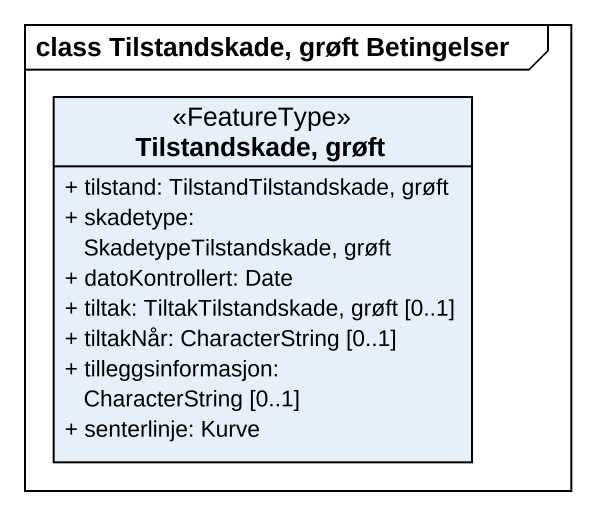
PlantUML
@startuml
mainframe class Tilstandskade, grøft Betingelser
hide circle
hide empty members
skinparam classAttributeIconSize 0
class "Tilstandskade, grøft" as Tilstandskade_grøft <<FeatureType>> {
  + tilstand: TilstandTilstandskade, grøft
  + skadetype: SkadetypeTilstandskade, grøft
  + datoKontrollert: Date
  + tiltak: TiltakTilstandskade, grøft [0..1]
  + tiltakNår: CharacterString [0..1]
  + tilleggsinformasjon: CharacterString [0..1]
  + senterlinje: Kurve
}
@enduml
